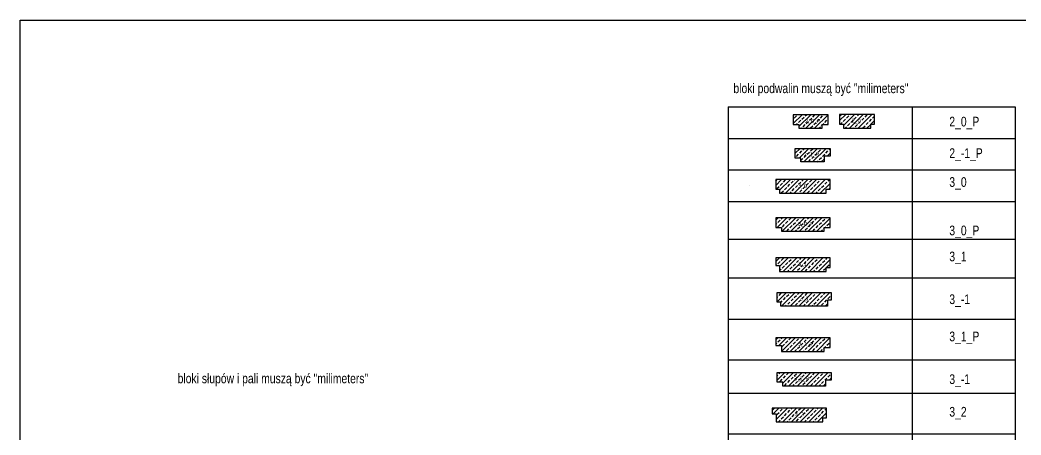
# Model space of a CAD drawing. Header units: millimetres. Extents: x 7 to 378, y -139 to -42.
# Drawn here: x 7 to 58.7, y -63.5 to -42 of the extents above; entities that cross this region are included whole.
import ezdxf

# ---------------------------------------------------------------- set-up
doc = ezdxf.new("R2010")
doc.units = ezdxf.units.MM
doc.layers.add('m_panele', color=7, linetype='Continuous')
doc.layers.add('m_podwaliny', color=8, linetype='Continuous')
doc.styles.add('CDMSTYLE', font='CDMSIMPL', dxfattribs={"width": 0.8, "bigfont": 'CDMBIGPL'})
doc.styles.get("Standard").update_dxf_attribs({"font": 'arial.ttf'})
pattern_1 = [(45, (0, -0.5), (-0.224506, 0.224506), []), (45, (0.2245, -0.5), (-0.224506, 0.224506), [0.15875, -0.079375])]
pattern_2 = [(45, (-1743.18178, -1522.65767), (-0.224506403, 0.224506403), []), (45, (-1742.95727, -1522.65767), (-0.224506403, 0.224506403), [0.15875, -0.079375])]
pattern_3 = [(45, (-1743.18178, -1522.55767), (-0.224506403, 0.224506403), []), (45, (-1742.95727, -1522.55767), (-0.224506403, 0.224506403), [0.15875, -0.079375])]

# ---------------------------------------------------------------- blocks, each defined once
blk = doc.blocks.new('3_0')
at = {"layer": 'm_podwaliny'}
h = blk.add_hatch(dxfattribs=at)
h.set_pattern_fill('ANSI33', color=8, scale=0.05, style=0)
h.set_pattern_definition(pattern_1)
edge = h.paths.add_edge_path(flags=16)
edge.add_arc((2, 0), 0.0173, 0, 360)
h.paths.add_polyline_path([(1.819, -0.158), (2.202, -0.158)], flags=16)
h.paths.add_polyline_path([(2.7, -0.2), (2.7, 0), (2.9, 0), (2.9, 0.5), (0.1, 0.5), (0.1, 0), (0.3, 0), (0.3, -0.2)])
blk.add_lwpolyline([(0.3, 0), (0.3, -0.2), (2.7, -0.2), (2.7, 0), (2.9, 0), (2.9, 0.5), (0.1, 0.5), (0.1, 0), (0.3, 0)], dxfattribs=at)
at = {"layer": 'm_podwaliny', "color": 7, "insert": (1.246, 0.281), "char_height": 0.2, "width": 0.26556, "attachment_point": 1}
blk.add_mtext('{\\fVerdana|b0|i0|c238|p34;3_0}', dxfattribs=at)
blk = doc.blocks.new('3_1')
at = {"layer": 'm_podwaliny'}
h = blk.add_hatch(dxfattribs=at)
h.set_pattern_fill('ANSI33', color=8, scale=0.05, style=0)
h.set_pattern_definition(pattern_2)
h.paths.add_polyline_path([(2.9, -0.1), (2.9, 0.4), (0.1, 0.4), (0.1, 0), (0.3, 0), (0.3, -0.3), (2.7, -0.3), (2.7, -0.1)])
blk.add_lwpolyline([(2.9, -0.1), (2.9, 0.4), (0.1, 0.4), (0.1, 0), (0.3, 0), (0.3, -0.3), (2.7, -0.3), (2.7, -0.1)], close=True, dxfattribs=at)
at = {"layer": 'm_podwaliny', "color": 7, "insert": (1.25, 0.189), "char_height": 0.2, "width": 0.26556, "attachment_point": 1}
blk.add_mtext('{\\fVerdana|b0|i0|c238|p34;3_1}', dxfattribs=at)
blk = doc.blocks.new('3_2')
at = {"layer": 'm_podwaliny'}
h = blk.add_hatch(dxfattribs=at)
h.set_pattern_fill('ANSI33', color=8, scale=0.05, style=0)
h.set_pattern_definition([(45, (-1743.18178, -1522.75767), (-0.224506403, 0.224506403), []), (45, (-1742.95727, -1522.75767), (-0.224506403, 0.224506403), [0.15875, -0.079375])])
h.paths.add_polyline_path([(2.9, -0.2), (2.9, 0.3), (0.1, 0.3), (0.1, 0), (0.3, 0), (0.3, -0.4), (2.7, -0.4), (2.7, -0.2)])
blk.add_lwpolyline([(2.9, -0.2), (2.9, 0.3), (0.1, 0.3), (0.1, 0), (0.3, 0), (0.3, -0.4), (2.7, -0.4), (2.7, -0.2)], close=True, dxfattribs=at)
at = {"layer": 'm_podwaliny', "color": 7, "insert": (1.25, 0.089), "char_height": 0.2, "width": 0.26556, "attachment_point": 1}
blk.add_mtext('{\\fVerdana|b0|i0|c238|p34;3_2}', dxfattribs=at)
blk = doc.blocks.new('3_-1')
at = {"layer": 'm_podwaliny'}
h = blk.add_hatch(dxfattribs=at)
h.set_pattern_fill('ANSI33', color=8, scale=0.05, style=0)
h.set_pattern_definition(pattern_3)
h.paths.add_polyline_path([(2.9, 0.1), (2.9, 0.5), (0.1, 0.5), (0.1, 0), (0.3, 0), (0.3, -0.2), (2.7, -0.2), (2.7, 0.1)])
blk.add_lwpolyline([(0.1, 0), (0.1, 0.5), (2.9, 0.5), (2.9, 0.1), (2.7, 0.1), (2.7, -0.2), (0.3, -0.2), (0.3, 0)], close=True, dxfattribs=at)
at = {"layer": 'm_podwaliny', "color": 7, "insert": (1.75, 0.289), "char_height": 0.2, "width": 0.26556, "attachment_point": 3}
blk.add_mtext('{\\fVerdana|b0|i0|c238|p34;3_1}', dxfattribs=at)
blk = doc.blocks.new('0_0')
at = {"color": 1, "linetype": 'Continuous', "lineweight": 25}
blk.add_lwpolyline([(0, 0), (0.001, 0)], dxfattribs=at)
blk = doc.blocks.new('3_0_P')
at = {"layer": 'm_podwaliny'}
h = blk.add_hatch(dxfattribs=at)
h.set_pattern_fill('ANSI33', color=8, scale=0.05, style=0)
h.set_pattern_definition(pattern_1)
edge = h.paths.add_edge_path(flags=16)
edge.add_arc((2, 0), 0.0173, 0, 360)
h.paths.add_polyline_path([(1.819, -0.158), (2.202, -0.158)], flags=16)
h.paths.add_polyline_path([(2.6, -0.2), (2.6, 0), (2.9, 0), (2.9, 0.5), (0.1, 0.5), (0.1, 0), (0.4, 0), (0.4, -0.2)])
blk.add_lwpolyline([(0.4, 0), (0.4, -0.2), (2.6, -0.2), (2.6, 0), (2.9, 0), (2.9, 0.5), (0.1, 0.5), (0.1, 0), (0.4, 0)], dxfattribs=at)
at = {"layer": 'm_podwaliny', "color": 7, "insert": (1.246, 0.281), "char_height": 0.2, "width": 0.26556, "attachment_point": 1}
blk.add_mtext('{\\fVerdana|b0|i0|c238|p34;3_0_P}', dxfattribs=at)
blk = doc.blocks.new('3_1_P')
at = {"layer": 'm_podwaliny'}
h = blk.add_hatch(dxfattribs=at)
h.set_pattern_fill('ANSI33', color=8, scale=0.05, style=0)
h.set_pattern_definition(pattern_2)
h.paths.add_polyline_path([(2.9, -0.1), (2.9, 0.4), (0.1, 0.4), (0.1, 0), (0.4, 0), (0.4, -0.3), (2.6, -0.3), (2.6, -0.1)])
blk.add_lwpolyline([(2.9, -0.1), (2.9, 0.4), (0.1, 0.4), (0.1, 0), (0.4, 0), (0.4, -0.3), (2.6, -0.3), (2.6, -0.1)], close=True, dxfattribs=at)
at = {"layer": 'm_podwaliny', "color": 7, "insert": (1.25, 0.189), "char_height": 0.2, "width": 0.26556, "attachment_point": 1}
blk.add_mtext('{\\fVerdana|b0|i0|c238|p34;3_1_P}', dxfattribs=at)
blk = doc.blocks.new('3_-1_P')
at = {"layer": 'm_podwaliny'}
h = blk.add_hatch(dxfattribs=at)
h.set_pattern_fill('ANSI33', color=8, scale=0.05, style=0)
h.set_pattern_definition(pattern_3)
h.paths.add_polyline_path([(0.1, 0), (0.4, 0), (0.4, -0.2), (2.6, -0.2), (2.6, 0.1), (2.9, 0.1), (2.9, 0.5), (0.1, 0.5)])
blk.add_lwpolyline([(0.1, 0), (0.1, 0.5), (2.9, 0.5), (2.9, 0.1), (2.6, 0.1), (2.6, -0.2), (0.4, -0.2), (0.4, 0)], close=True, dxfattribs=at)
at = {"layer": 'm_podwaliny', "color": 7, "insert": (1.75, 0.289), "char_height": 0.2, "width": 0.26556, "attachment_point": 3}
blk.add_mtext('{\\fVerdana|b0|i0|c238|p34;3_1_P}', dxfattribs=at)
blk = doc.blocks.new('2_0_P')
at = {"layer": 'm_podwaliny'}
h = blk.add_hatch(dxfattribs=at)
h.set_pattern_fill('ANSI33', color=8, scale=0.05, style=0)
h.paths.add_polyline_path([(0.4, 0), (0.4, -0.2), (1.6, -0.2), (1.6, 0), (1.9, 0), (1.9, 0.5), (0.1, 0.5), (0.1, 0)])
at = {"layer": 'm_podwaliny', "color": 8}
blk.add_lwpolyline([(0.4, 0), (0.4, -0.2), (1.6, -0.2), (1.6, 0), (1.9, 0), (1.9, 0.5), (0.1, 0.5), (0.1, 0), (0.4, 0)], dxfattribs=at)
at = {"layer": 'm_podwaliny', "color": 7, "insert": (0.709, 0.281), "char_height": 0.2, "width": 0.26556, "attachment_point": 1}
blk.add_mtext('{\\fVerdana|b0|i0|c238|p34;2_0_P}', dxfattribs=at)
blk = doc.blocks.new('2_-1_P')
at = {"layer": 'm_podwaliny'}
h = blk.add_hatch(dxfattribs=at)
h.set_pattern_fill('ANSI33', color=8, scale=0.05, style=0)
h.set_pattern_definition(pattern_3)
h.paths.add_polyline_path([(1.9, 0.1), (1.9, 0.5), (0.1, 0.5), (0.1, 0), (0.4, 0), (0.4, -0.2), (1.6, -0.2), (1.6, 0.1)])
blk.add_lwpolyline([(0.1, 0), (0.1, 0.5), (1.9, 0.5), (1.9, 0.1), (1.6, 0.1), (1.6, -0.2), (0.4, -0.2), (0.4, 0)], close=True, dxfattribs=at)
at = {"layer": 'm_podwaliny', "color": 7, "insert": (1.323, 0.289), "char_height": 0.2, "width": 0.26556, "attachment_point": 3}
blk.add_mtext('{\\fVerdana|b0|i0|c238|p34;2_1_P}', dxfattribs=at)
blk = doc.blocks.new('2_0')
at = {"layer": 'm_podwaliny'}
h = blk.add_hatch(dxfattribs=at)
h.set_pattern_fill('ANSI33', color=8, scale=0.05, style=0)
h.paths.add_polyline_path([(0.3, 0), (0.3, -0.2), (1.7, -0.2), (1.7, 0), (1.9, 0), (1.9, 0.5), (0.1, 0.5), (0.1, 0)])
at = {"layer": 'm_podwaliny', "color": 8}
blk.add_lwpolyline([(0.3, 0), (0.3, -0.2), (1.7, -0.2), (1.7, 0), (1.9, 0), (1.9, 0.5), (0.1, 0.5), (0.1, 0), (0.3, 0)], dxfattribs=at)
at = {"layer": 'm_podwaliny', "color": 7, "insert": (0.709, 0.281), "char_height": 0.2, "width": 0.26556, "attachment_point": 1}
blk.add_mtext('{\\fVerdana|b0|i0|c238|p34;2_0}', dxfattribs=at)

msp = doc.modelspace()

# ---------------------------------------------------------------- linework, layer by layer
at = {"color": 1, "linetype": 'Continuous', "lineweight": 25}
msp.add_lwpolyline([(7.0225, -42.0255), (377.8749, -42.0255), (377.8749, -138.7269), (7.0225, -138.7269)], close=True, dxfattribs=at)
at = {"layer": 'm_podwaliny', "color": 2, "linetype": 'Continuous', "lineweight": 25}
for p, q in [((43.573, -46.5093), (43.573, -133.3474)), ((43.573, -46.5093), (58.3709, -46.5093)), ((53.066, -46.5093), (53.066, -133.3474)), ((58.3709, -46.5093), (58.3709, -133.3474)), ((43.573, -48.1368), (58.3709, -48.1368)), ((43.573, -49.7642), (58.3709, -49.7642)), ((43.573, -51.3917), (58.3709, -51.3917)), ((43.573, -53.3463), (58.3709, -53.3463)), ((43.573, -55.331), (58.3709, -55.331)), ((43.573, -57.4744), (58.3709, -57.4744)), ((43.573, -59.5782), (58.3709, -59.5782)), ((43.573, -61.2939), (58.3709, -61.2939)), ((43.573, -63.3976), (58.3709, -63.3976))]:
    msp.add_line(p, q, dxfattribs=at)

# ---------------------------------------------------------------- block references
at = {"layer": 'm_podwaliny', "color": 1, "linetype": 'Continuous', "lineweight": 25}
for name, p in [('2_0_P', (46.8196, -47.4169)), ('2_0', (49.2187, -47.4062)), ('2_-1_P', (46.9229, -49.1557)), ('0_0', (44.6723, -50.5607)), ('3_0', (45.921, -50.7642)), ('3_0_P', (45.921, -52.734)), ('3_1', (45.921, -54.7096)), ('3_-1', (45.9854, -56.5971)), ('3_1_P', (45.921, -58.8377)), ('3_-1_P', (45.9854, -60.7252)), ('3_2', (45.744, -62.3669))]:
    msp.add_blockref(name, p, dxfattribs=at)

# ---------------------------------------------------------------- texts
at = {"layer": 'm_panele', "color": 1, "linetype": 'Continuous', "lineweight": 25, "style": 'CDMSTYLE', "width": 0.8}
for s, p in [('bloki podwalin muszą być "milimeters"', (43.8366, -45.8015)), ('bloki słupów i pali muszą być "milimeters"', (15.1558, -60.7826))]:
    msp.add_text(s, height=0.5, dxfattribs=at).set_placement(p)
at = {"layer": 'm_podwaliny', "color": 7, "linetype": 'Continuous', "lineweight": 25, "style": 'CDMSTYLE', "width": 0.8}
for s, p in [('2_0_P  ', (54.9775, -47.5219)), ('2_-1_P  ', (54.9775, -49.1494)), ('3_0  ', (54.9775, -50.6413)), ('3_0_P  ', (54.9775, -53.142)), ('3_1  ', (54.9775, -54.4859)), ('3_-1  ', (54.9775, -56.6934)), ('3_1_P  ', (54.9775, -58.614)), ('3_-1  ', (54.9775, -60.8216)), ('3_2  ', (54.9775, -62.5041))]:
    msp.add_text(s, height=0.5, dxfattribs=at).set_placement(p)

doc.saveas('drawing.dxf')
